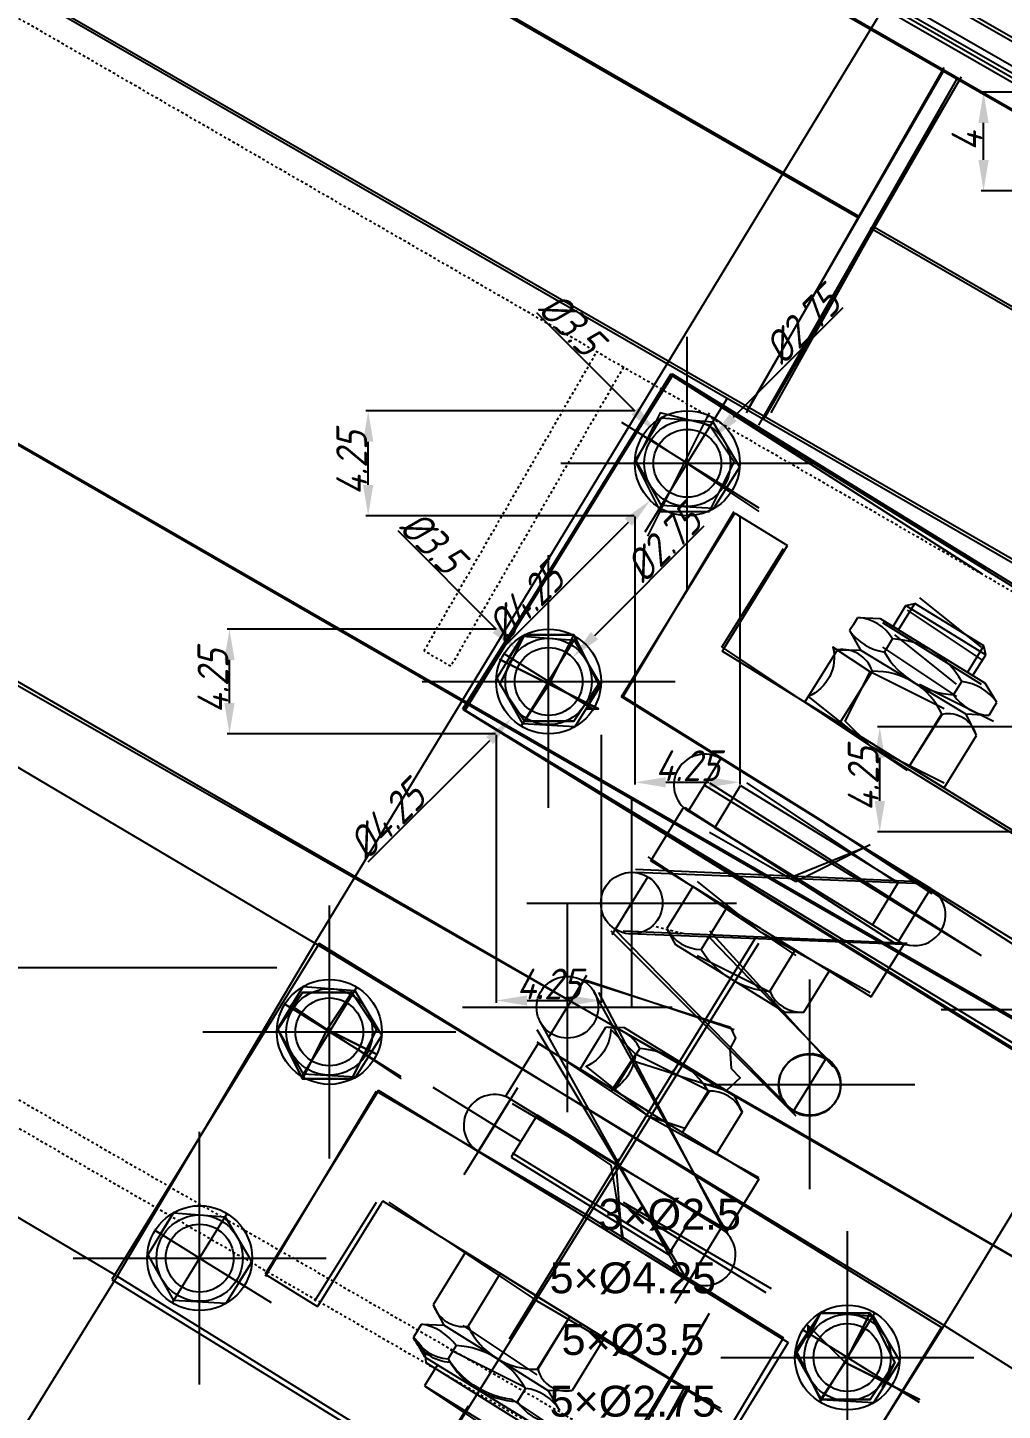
# Model space of a CAD drawing. Header units: millimetres. Extents: x 2787 to 6144, y -18 to 478.
# Drawn here: x 4602.9 to 4642.4, y 173.1 to 229.1 of the extents above; entities that cross this region are included whole.
import ezdxf

# ---------------------------------------------------------------- set-up
doc = ezdxf.new("R2010")
doc.units = ezdxf.units.MM
for name, pattern in [('ACAD_ISO02W100', [15, 12, -3]), ('CENTER', [50.8, 31.75, -6.35, 6.35, -6.35]), ('CENTER2', [28.575, 19.05, -3.175, 3.175, -3.175]), ('HIDDEN', [0.2, 0.1, -0.1])]:
    doc.linetypes.add(name, pattern=pattern)
for name, color, linetype in [('ADIM', 3, 'Continuous'), ('ADIM_CENTER', 1, 'Continuous'), ('ADIM_CLEAN', 3, 'Continuous'), ('ADIM_CLEAN_L', 3, 'Continuous')]:
    doc.layers.add(name, color=color, linetype=linetype)
for name, color, linetype, lineweight in [('图层1', 1, 'CENTER2', 25), ('图层2', 160, 'Continuous', 25), ('虚线', 8, 'ACAD_ISO02W100', 13)]:
    doc.layers.add(name, color=color, linetype=linetype, lineweight=lineweight)
doc.styles.get("Standard").update_dxf_attribs({"font": 'gbeitc.shx', "bigfont": 'gbcbig.shx'})
doc.dimstyles.new('ADIM', dxfattribs={"dimscale": 0.5, "dimtxt": 2.5, "dimasz": 2.5, "dimexe": 0.18, "dimexo": 0.0625, "dimgap": 0.09, "dimtad": 1, "dimdec": 4, "dimzin": 0, "dimdsep": 46, "dimtxsty": 'Standard', "dimcen": 0.09, "dimadec": 0, "dimazin": 0, "dimtfac": 1, "dimtdec": 4, "dimtofl": 0, "dimtmove": 0, "dimatfit": 3, "dimfxl": 1, "dimtolj": 1, "dimtzin": 0, "dimarcsym": 0})

# ---------------------------------------------------------------- blocks, each defined once
blk = doc.blocks.new('*D59')
at = {"layer": 'ADIM', "color": 0, "lineweight": -2, "transparency": 16777216}
for p, q in [((4640.026, 176.483), (4669.506, 157.922)), ((4631.526, 162.983), (4661.006, 144.422)), ((4661.595, 145.528), (4668.763, 156.913))]:
    blk.add_line(p, q, dxfattribs=at)
at = {"layer": 'ADIM', "color": 0, "transparency": 16777216}
for points in [[(4668.587, 157.024), (4668.94, 156.802), (4669.429, 157.97)], [(4661.419, 145.639), (4661.772, 145.417), (4660.929, 144.47)]]:
    blk.add_solid(points, dxfattribs=at)
at = {"layer": 'Defpoints', "color": 0, "transparency": 16777216}
for p in [(4640, 176.5), (4631.5, 163), (4669.429, 157.97)]:
    blk.add_point(p, dxfattribs=at)
at = {"layer": 'ADIM', "color": 0, "transparency": 16777216, "insert": (4664.612, 151.577), "char_height": 1.25, "attachment_point": 5, "rotation": 57.8043}
blk.add_mtext('\\A1;15.95', dxfattribs=at)
blk = doc.blocks.new('*D60')
at = {"layer": 'ADIM', "color": 0, "lineweight": -2, "transparency": 16777216}
for p, q in [((4614.516, 192.027), (4645.949, 243.739)), ((4670.334, 228.811), (4646.97, 243.013)), ((4640.016, 176.527), (4671.449, 228.239))]:
    blk.add_line(p, q, dxfattribs=at)
at = {"layer": 'ADIM', "color": 0, "transparency": 16777216}
for points in [[(4647.079, 243.191), (4646.862, 242.835), (4645.902, 243.662)], [(4670.442, 228.989), (4670.226, 228.633), (4671.402, 228.162)]]:
    blk.add_solid(points, dxfattribs=at)
at = {"layer": 'Defpoints', "color": 0, "transparency": 16777216}
for p in [(4645.902, 243.662), (4614.5, 192), (4640, 176.5)]:
    blk.add_point(p, dxfattribs=at)
at = {"layer": 'ADIM', "color": 0, "transparency": 16777216, "insert": (4659, 236.484), "char_height": 1.25, "attachment_point": 5, "rotation": 328.707}
blk.add_mtext('\\A1;29.84', dxfattribs=at)
blk = doc.blocks.new('*D61')
at = {"layer": 'ADIM', "color": 0, "lineweight": -2, "transparency": 16777216}
for p, q in [((4614.473, 192.016), (4584.888, 209.548)), ((4584.328, 208.427), (4577.602, 197.077)), ((4606.473, 178.516), (4576.888, 196.048))]:
    blk.add_line(p, q, dxfattribs=at)
at = {"layer": 'ADIM', "color": 0, "transparency": 16777216}
for points in [[(4584.149, 208.533), (4584.507, 208.321), (4584.965, 209.502)], [(4577.423, 197.184), (4577.782, 196.971), (4576.965, 196.002)]]:
    blk.add_solid(points, dxfattribs=at)
at = {"layer": 'Defpoints', "color": 0, "transparency": 16777216}
for p in [(4576.965, 196.002), (4614.5, 192), (4606.5, 178.5)]:
    blk.add_point(p, dxfattribs=at)
at = {"layer": 'ADIM', "color": 0, "transparency": 16777216, "insert": (4580.389, 203.094), "char_height": 1.25, "attachment_point": 5, "rotation": 59.3493}
blk.add_mtext('\\A1;15.69', dxfattribs=at)
blk = doc.blocks.new('*D62')
at = {"layer": 'ADIM', "color": 0, "lineweight": -2, "transparency": 16777216}
for p, q in [((4606.484, 178.473), (4575.05, 127.775)), ((4631.484, 162.973), (4600.05, 112.275)), ((4576.16, 127.192), (4599.035, 113.01))]:
    blk.add_line(p, q, dxfattribs=at)
at = {"layer": 'ADIM', "color": 0, "transparency": 16777216}
for points in [[(4576.27, 127.37), (4576.05, 127.015), (4575.098, 127.851)], [(4599.145, 113.187), (4598.926, 112.833), (4600.098, 112.351)]]:
    blk.add_solid(points, dxfattribs=at)
at = {"layer": 'Defpoints', "color": 0, "transparency": 16777216}
for p in [(4606.5, 178.5), (4631.5, 163), (4600.098, 112.351)]:
    blk.add_point(p, dxfattribs=at)
at = {"layer": 'ADIM', "color": 0, "transparency": 16777216, "insert": (4587.951, 120.671), "char_height": 1.25, "attachment_point": 5, "rotation": 328.2011}
blk.add_mtext('\\A1;29.42', dxfattribs=at)
blk = doc.blocks.new('*D64')
at = {"layer": 'ADIM', "color": 0, "lineweight": -2, "transparency": 16777216}
for p, q in [((4612.969, 191), (4536.266, 191)), ((4536.356, 165.75), (4536.356, 189.75)), ((4612.969, 164.5), (4536.266, 164.5))]:
    blk.add_line(p, q, dxfattribs=at)
at = {"layer": 'ADIM', "color": 0, "transparency": 16777216}
for points in [[(4536.147, 189.75), (4536.564, 189.75), (4536.356, 191)], [(4536.147, 165.75), (4536.564, 165.75), (4536.356, 164.5)]]:
    blk.add_solid(points, dxfattribs=at)
at = {"layer": 'Defpoints', "color": 0, "transparency": 16777216}
for p in [(4536.356, 191), (4613, 191), (4613, 164.5)]:
    blk.add_point(p, dxfattribs=at)
at = {"layer": 'ADIM', "color": 0, "transparency": 16777216, "insert": (4535.686, 177.75), "char_height": 1.25, "attachment_point": 5, "rotation": 90}
blk.add_mtext('\\A1;26.5', dxfattribs=at)
blk = doc.blocks.new('*D91')
at = {"layer": 'ADIM', "color": 0, "lineweight": -2, "transparency": 16777216}
for p, q in [((4627.473, 209.296), (4627.473, 198.432)), ((4631.723, 209.296), (4631.723, 198.432)), ((4628.723, 198.522), (4630.473, 198.522))]:
    blk.add_line(p, q, dxfattribs=at)
at = {"layer": 'ADIM', "color": 0, "transparency": 16777216}
for points in [[(4628.723, 198.73), (4628.723, 198.313), (4627.473, 198.522)], [(4630.473, 198.73), (4630.473, 198.313), (4631.723, 198.522)]]:
    blk.add_solid(points, dxfattribs=at)
at = {"layer": 'Defpoints', "color": 0, "transparency": 16777216}
for p in [(4627.473, 209.328), (4631.723, 209.328), (4631.723, 198.522)]:
    blk.add_point(p, dxfattribs=at)
at = {"layer": 'ADIM', "color": 0, "transparency": 16777216, "insert": (4629.598, 199.192), "char_height": 1.25, "attachment_point": 5}
blk.add_mtext('\\A1;4.25', dxfattribs=at)
blk = doc.blocks.new('*D92')
at = {"layer": 'ADIM', "color": 0, "lineweight": -2, "transparency": 16777216}
for p, q in [((4627.442, 213.578), (4616.577, 213.578)), ((4616.667, 210.578), (4616.667, 212.328)), ((4627.442, 209.328), (4616.577, 209.328))]:
    blk.add_line(p, q, dxfattribs=at)
at = {"layer": 'ADIM', "color": 0, "transparency": 16777216}
for points in [[(4616.459, 212.328), (4616.875, 212.328), (4616.667, 213.578)], [(4616.459, 210.578), (4616.875, 210.578), (4616.667, 209.328)]]:
    blk.add_solid(points, dxfattribs=at)
at = {"layer": 'Defpoints', "color": 0, "transparency": 16777216}
for p in [(4616.667, 213.578), (4627.473, 213.578), (4627.473, 209.328)]:
    blk.add_point(p, dxfattribs=at)
at = {"layer": 'ADIM', "color": 0, "transparency": 16777216, "insert": (4615.997, 211.453), "char_height": 1.25, "attachment_point": 5, "rotation": 90}
blk.add_mtext('\\A1;4.25', dxfattribs=at)
blk = doc.blocks.new('*D93')
at = {"layer": 'ADIM', "color": 0, "lineweight": -2, "transparency": 16777216}
for p, q in [((4635.893, 217.748), (4631.454, 213.309)), ((4629.553, 211.453), (4629.643, 211.453)), ((4629.598, 211.408), (4629.598, 211.498))]:
    blk.add_line(p, q, dxfattribs=at)
at = {"layer": 'ADIM', "color": 0, "transparency": 16777216}
blk.add_solid([(4631.307, 213.456), (4631.602, 213.162), (4630.57, 212.425)], dxfattribs=at)
at = {"layer": 'Defpoints', "color": 0, "transparency": 16777216}
for p in [(4630.57, 212.425), (4629.598, 211.453)]:
    blk.add_point(p, dxfattribs=at)
at = {"layer": 'ADIM', "color": 0, "transparency": 16777216, "insert": (4634.237, 217.039), "char_height": 1.25, "attachment_point": 5, "rotation": 45}
blk.add_mtext('\\A1;%%c2.75', dxfattribs=at)
blk = doc.blocks.new('*D94')
at = {"layer": 'ADIM', "color": 0, "lineweight": -2, "transparency": 16777216}
for p, q in [((4623.483, 217.568), (4627.477, 213.574)), ((4629.553, 211.453), (4629.643, 211.453)), ((4629.598, 211.408), (4629.598, 211.498))]:
    blk.add_line(p, q, dxfattribs=at)
at = {"layer": 'ADIM', "color": 0, "transparency": 16777216}
blk.add_solid([(4627.624, 213.721), (4627.33, 213.427), (4628.361, 212.69)], dxfattribs=at)
at = {"layer": 'Defpoints', "color": 0, "transparency": 16777216}
for p in [(4628.361, 212.69), (4629.598, 211.453)]:
    blk.add_point(p, dxfattribs=at)
at = {"layer": 'ADIM', "color": 0, "transparency": 16777216, "insert": (4624.882, 217.117), "char_height": 1.25, "attachment_point": 5, "rotation": 315}
blk.add_mtext('\\A1;%%c3.5', dxfattribs=at)
blk = doc.blocks.new('*D95')
at = {"layer": 'ADIM', "color": 0, "lineweight": -2, "transparency": 16777216}
for p, q in [((4629.553, 211.453), (4629.643, 211.453)), ((4629.598, 211.408), (4629.598, 211.498)), ((4622.284, 204.139), (4627.212, 209.066))]:
    blk.add_line(p, q, dxfattribs=at)
at = {"layer": 'ADIM', "color": 0, "transparency": 16777216}
blk.add_solid([(4627.064, 209.214), (4627.359, 208.919), (4628.096, 209.95)], dxfattribs=at)
at = {"layer": 'Defpoints', "color": 0, "transparency": 16777216}
for p in [(4629.598, 211.453), (4628.096, 209.95)]:
    blk.add_point(p, dxfattribs=at)
at = {"layer": 'ADIM', "color": 0, "transparency": 16777216, "insert": (4623.03, 205.832), "char_height": 1.25, "attachment_point": 5, "rotation": 45}
blk.add_mtext('\\A1;%%c4.25', dxfattribs=at)
blk = doc.blocks.new('*D106')
at = {"layer": 'ADIM', "color": 0, "lineweight": -2, "transparency": 16777216}
for p, q in [((4621.852, 200.451), (4621.852, 189.586)), ((4626.102, 200.451), (4626.102, 189.586)), ((4623.102, 189.676), (4624.852, 189.676))]:
    blk.add_line(p, q, dxfattribs=at)
at = {"layer": 'ADIM', "color": 0, "transparency": 16777216}
for points in [[(4623.102, 189.884), (4623.102, 189.468), (4621.852, 189.676)], [(4624.852, 189.884), (4624.852, 189.468), (4626.102, 189.676)]]:
    blk.add_solid(points, dxfattribs=at)
at = {"layer": 'Defpoints', "color": 0, "transparency": 16777216}
for p in [(4621.852, 200.482), (4626.102, 200.482), (4626.102, 189.676)]:
    blk.add_point(p, dxfattribs=at)
at = {"layer": 'ADIM', "color": 0, "transparency": 16777216, "insert": (4623.977, 190.346), "char_height": 1.25, "attachment_point": 5}
blk.add_mtext('\\A1;4.25', dxfattribs=at)
blk = doc.blocks.new('*D107')
at = {"layer": 'ADIM', "color": 0, "lineweight": -2, "transparency": 16777216}
for p, q in [((4621.821, 204.732), (4610.956, 204.732)), ((4611.046, 201.732), (4611.046, 203.482)), ((4621.821, 200.482), (4610.956, 200.482))]:
    blk.add_line(p, q, dxfattribs=at)
at = {"layer": 'ADIM', "color": 0, "transparency": 16777216}
for points in [[(4610.838, 203.482), (4611.254, 203.482), (4611.046, 204.732)], [(4610.838, 201.732), (4611.254, 201.732), (4611.046, 200.482)]]:
    blk.add_solid(points, dxfattribs=at)
at = {"layer": 'Defpoints', "color": 0, "transparency": 16777216}
for p in [(4611.046, 204.732), (4621.852, 204.732), (4621.852, 200.482)]:
    blk.add_point(p, dxfattribs=at)
at = {"layer": 'ADIM', "color": 0, "transparency": 16777216, "insert": (4610.376, 202.607), "char_height": 1.25, "attachment_point": 5, "rotation": 90}
blk.add_mtext('\\A1;4.25', dxfattribs=at)
blk = doc.blocks.new('*D108')
at = {"layer": 'ADIM', "color": 0, "lineweight": -2, "transparency": 16777216}
for p, q in [((4630.272, 208.902), (4625.833, 204.463)), ((4623.932, 202.607), (4624.022, 202.607)), ((4623.977, 202.562), (4623.977, 202.652))]:
    blk.add_line(p, q, dxfattribs=at)
at = {"layer": 'ADIM', "color": 0, "transparency": 16777216}
blk.add_solid([(4625.686, 204.611), (4625.981, 204.316), (4624.949, 203.579)], dxfattribs=at)
at = {"layer": 'Defpoints', "color": 0, "transparency": 16777216}
for p in [(4624.949, 203.579), (4623.977, 202.607)]:
    blk.add_point(p, dxfattribs=at)
at = {"layer": 'ADIM', "color": 0, "transparency": 16777216, "insert": (4628.616, 208.193), "char_height": 1.25, "attachment_point": 5, "rotation": 45}
blk.add_mtext('\\A1;%%c2.75', dxfattribs=at)
blk = doc.blocks.new('*D109')
at = {"layer": 'ADIM', "color": 0, "lineweight": -2, "transparency": 16777216}
for p, q in [((4617.862, 208.722), (4621.856, 204.729)), ((4623.932, 202.607), (4624.022, 202.607)), ((4623.977, 202.562), (4623.977, 202.652))]:
    blk.add_line(p, q, dxfattribs=at)
at = {"layer": 'ADIM', "color": 0, "transparency": 16777216}
blk.add_solid([(4622.003, 204.876), (4621.709, 204.581), (4622.74, 203.845)], dxfattribs=at)
at = {"layer": 'Defpoints', "color": 0, "transparency": 16777216}
for p in [(4622.74, 203.845), (4623.977, 202.607)]:
    blk.add_point(p, dxfattribs=at)
at = {"layer": 'ADIM', "color": 0, "transparency": 16777216, "insert": (4619.261, 208.271), "char_height": 1.25, "attachment_point": 5, "rotation": 315}
blk.add_mtext('\\A1;%%c3.5', dxfattribs=at)
blk = doc.blocks.new('*D110')
at = {"layer": 'ADIM', "color": 0, "lineweight": -2, "transparency": 16777216}
for p, q in [((4623.932, 202.607), (4624.022, 202.607)), ((4623.977, 202.562), (4623.977, 202.652)), ((4616.663, 195.293), (4621.591, 200.221))]:
    blk.add_line(p, q, dxfattribs=at)
at = {"layer": 'ADIM', "color": 0, "transparency": 16777216}
blk.add_solid([(4621.443, 200.368), (4621.738, 200.073), (4622.475, 201.105)], dxfattribs=at)
at = {"layer": 'Defpoints', "color": 0, "transparency": 16777216}
for p in [(4623.977, 202.607), (4622.475, 201.105)]:
    blk.add_point(p, dxfattribs=at)
at = {"layer": 'ADIM', "color": 0, "transparency": 16777216, "insert": (4617.409, 196.987), "char_height": 1.25, "attachment_point": 5, "rotation": 45}
blk.add_mtext('\\A1;%%c4.25', dxfattribs=at)
blk = doc.blocks.new('*D205')
at = {"layer": 'ADIM', "color": 0, "lineweight": -2, "transparency": 16777216}
for p, q in [((4648.469, 200.764), (4637.305, 200.764)), ((4637.395, 197.764), (4637.395, 199.514)), ((4648.469, 196.514), (4637.305, 196.514))]:
    blk.add_line(p, q, dxfattribs=at)
at = {"layer": 'ADIM', "color": 0, "transparency": 16777216}
for points in [[(4637.187, 199.514), (4637.603, 199.514), (4637.395, 200.764)], [(4637.187, 197.764), (4637.603, 197.764), (4637.395, 196.514)]]:
    blk.add_solid(points, dxfattribs=at)
at = {"layer": 'Defpoints', "color": 0, "transparency": 16777216}
for p in [(4637.395, 200.764), (4648.5, 200.764), (4648.5, 196.514)]:
    blk.add_point(p, dxfattribs=at)
at = {"layer": 'ADIM', "color": 0, "transparency": 16777216, "insert": (4636.725, 198.639), "char_height": 1.25, "attachment_point": 5, "rotation": 90}
blk.add_mtext('\\A1;4.25', dxfattribs=at)
blk = doc.blocks.new('*D208')
at = {"layer": 'ADIM', "color": 0, "lineweight": -2, "transparency": 16777216}
for p, q in [((4650.609, 198.639), (4650.699, 198.639)), ((4650.654, 198.594), (4650.654, 198.684)), ((4643.34, 191.325), (4648.268, 196.253))]:
    blk.add_line(p, q, dxfattribs=at)
at = {"layer": 'ADIM', "color": 0, "transparency": 16777216}
blk.add_solid([(4648.12, 196.4), (4648.415, 196.105), (4649.151, 197.136)], dxfattribs=at)
at = {"layer": 'Defpoints', "color": 0, "transparency": 16777216}
for p in [(4650.654, 198.639), (4649.151, 197.136)]:
    blk.add_point(p, dxfattribs=at)
at = {"layer": 'ADIM', "color": 0, "transparency": 16777216, "insert": (4644.086, 193.018), "char_height": 1.25, "attachment_point": 5, "rotation": 45}
blk.add_mtext('\\A1;%%c4.25', dxfattribs=at)
blk = doc.blocks.new('*D210')
at = {"layer": 'ADIM', "color": 0, "lineweight": -2, "transparency": 16777216}
for p, q in [((4652.969, 226.5), (4641.51, 226.5)), ((4641.6, 223.75), (4641.6, 225.25)), ((4652.969, 222.5), (4641.51, 222.5))]:
    blk.add_line(p, q, dxfattribs=at)
at = {"layer": 'ADIM', "color": 0, "transparency": 16777216}
for points in [[(4641.392, 225.25), (4641.808, 225.25), (4641.6, 226.5)], [(4641.392, 223.75), (4641.808, 223.75), (4641.6, 222.5)]]:
    blk.add_solid(points, dxfattribs=at)
at = {"layer": 'Defpoints', "color": 0, "transparency": 16777216}
for p in [(4641.6, 226.5), (4653, 226.5), (4653, 222.5)]:
    blk.add_point(p, dxfattribs=at)
at = {"layer": 'ADIM', "color": 0, "transparency": 16777216, "insert": (4640.93, 224.5), "char_height": 1.25, "attachment_point": 5, "rotation": 90}
blk.add_mtext('\\A1;4', dxfattribs=at)

msp = doc.modelspace()

# ---------------------------------------------------------------- linework, layer by layer
at = {"color": 7, "linetype": 'Continuous', "lineweight": -3}
for p, q in [((4325.04182, 410.26522), (4732.81539, 174.92328)), ((4324.54182, 409.39919), (4732.31555, 174.05717)), ((4724.37888, 160.30492), (4316.60058, 395.64456)), ((4716.3813, 146.44712), (4364.3277, 349.62706)), ((4590.62874, 247.88935), (4636.53271, 221.39736)), ((4733.58867, 176.26264), (4638.59384, 231.10793)), ((4733.08875, 175.39675), (4638.09392, 230.24204)), ((4639.97883, 227.36621), (4632.04133, 213.61806)), ((4640.69773, 227.11139), (4632.76023, 213.36323)), ((4640.69773, 227.11139), (4632.76023, 213.36323)), ((4640.62841, 226.99133), (4632.69091, 213.24317)), ((4637.1823, 221.02247), (4683.08627, 194.53049)), ((4632.87429, 185.00838), (4584.04101, 213.2476)), ((4712.20333, 139.20774), (4632.87429, 185.00838))]:
    msp.add_line(p, q, dxfattribs=at)
at = {"lineweight": -3}
for p, q in [((4626.92781, 201.98305), (4631.52269, 209.42951)), ((4631.52269, 209.42951), (4633.65024, 208.11669)), ((4631.08688, 203.9598), (4633.65024, 208.11669)), ((4638.14782, 204.70109), (4638.82021, 205.77398)), ((4638.45721, 205.68523), (4638.82021, 205.77398)), ((4641.61134, 204.05124), (4638.82021, 205.77398)), ((4636.33798, 204.93657), (4636.50208, 205.20251)), ((4636.50208, 205.20251), (4637.40644, 205.15856)), ((4637.40644, 205.15856), (4641.66156, 202.53292)), ((4637.93507, 204.83237), (4638.45721, 205.68523)), ((4638.45721, 205.68523), (4641.69155, 203.68946)), ((4636.33798, 204.93657), (4636.17388, 204.67062)), ((4636.17388, 204.67062), (4636.61875, 203.88202)), ((4636.25728, 204.98636), (4636.25728, 204.98636)), ((4638.14782, 204.70109), (4637.93507, 204.83237)), ((4637.58358, 203.80076), (4637.91549, 204.33036)), ((4640.94666, 202.97405), (4641.61134, 204.05124)), ((4641.69156, 203.68942), (4641.61134, 204.05124)), ((4631.00933, 203.8369), (4631.08688, 203.9598)), ((4637.17925, 200.02972), (4631.00933, 203.8369)), ((4634.36042, 201.76951), (4635.68452, 203.89006)), ((4635.68452, 203.89006), (4636.61875, 203.88202)), ((4638.75463, 202.58279), (4636.61875, 203.88202)), ((4641.15941, 202.84277), (4641.69156, 203.68942)), ((4635.76673, 200.90173), (4637.09433, 203.0201)), ((4635.76673, 200.90173), (4637.09433, 203.0201)), ((4640.94666, 202.97405), (4641.15941, 202.84277)), ((4638.75463, 202.58279), (4640.89051, 201.28356)), ((4640.38871, 202.06984), (4640.71691, 202.60173)), ((4642.13835, 201.75846), (4641.66156, 202.53292)), ((4635.21002, 196.83838), (4626.92781, 201.98305)), ((4637.16439, 200.0393), (4634.34538, 201.77879)), ((4637.17925, 200.02972), (4634.36042, 201.76951)), ((4638.59185, 199.15786), (4639.91208, 201.29743)), ((4638.59185, 199.15786), (4639.92306, 201.27396)), ((4641.31108, 200.41779), (4640.89051, 201.28356)), ((4641.81014, 201.22657), (4640.89051, 201.28356)), ((4641.74384, 201.23365), (4641.74919, 201.23035)), ((4641.97424, 201.49251), (4641.81014, 201.22657)), ((4641.97424, 201.49251), (4642.13835, 201.75846)), ((4635.75151, 200.91071), (4635.75169, 200.91102)), ((4637.16421, 200.039), (4635.75151, 200.91071)), ((4637.17943, 200.03002), (4635.76673, 200.90173)), ((4639.99826, 198.29023), (4641.31108, 200.41779)), ((4637.16439, 200.0393), (4643.33431, 196.23212)), ((4637.17925, 200.02972), (4637.17943, 200.03002)), ((4637.17925, 200.02972), (4639.99826, 198.29023)), ((4637.17925, 200.02972), (4638.59185, 199.15786)), ((4630.70676, 196.6815), (4631.75042, 198.3876)), ((4631.75042, 198.3876), (4638.13608, 194.45397)), ((4628.12133, 195.34242), (4629.43415, 197.46998)), ((4638.14473, 192.08988), (4629.63916, 197.3487)), ((4635.20251, 196.84305), (4643.49999, 191.72305)), ((4635.21002, 196.83838), (4635.21003, 196.83841)), ((4635.21002, 196.83838), (4639.46513, 194.21274)), ((4633.89953, 194.7146), (4630.70676, 196.6815)), ((4633.89953, 194.7146), (4636.75741, 195.88123)), ((4632.5892, 192.5855), (4628.12133, 195.34242)), ((4639.15374, 194.39899), (4627.51082, 194.86229)), ((4633.78108, 194.52264), (4633.77832, 194.52279)), ((4629.82338, 194.29216), (4628.77099, 192.59144)), ((4632.5892, 192.5855), (4629.82338, 194.29216)), ((4638.13608, 194.45397), (4637.10224, 192.7419)), ((4631.2038, 193.44038), (4630.15883, 191.7459)), ((4632.58671, 192.58704), (4631.2038, 193.44038)), ((4633.24079, 193.64705), (4633.22315, 193.61847)), ((4633.24079, 193.64705), (4633.24079, 193.64705)), ((4633.89034, 185.17815), (4626.59907, 192.62136)), ((4638.36886, 191.94147), (4627.24914, 192.37622)), ((4629.13412, 191.92671), (4628.77099, 192.59144)), ((4630.46989, 192.2503), (4635.50438, 187.05692)), ((4632.58671, 192.58704), (4637.04773, 189.81906)), ((4632.58671, 192.58704), (4633.9675, 191.73029)), ((4631.34679, 190.56138), (4629.13412, 191.92671)), ((4633.9675, 191.73029), (4632.93895, 190.05215)), ((4637.04773, 189.81906), (4638.36886, 191.94147)), ((4638.14474, 192.08989), (4638.14473, 192.08988)), ((4638.36886, 191.94147), (4638.38783, 191.97195)), ((4638.36886, 191.94147), (4638.5063, 191.9361)), ((4631.34202, 190.56432), (4633.55468, 189.19898)), ((4631.54865, 190.89918), (4631.55264, 190.89675)), ((4634.32194, 189.20958), (4635.37492, 190.90995)), ((4637.49594, 191.02138), (4637.4783, 190.99281)), ((4631.34187, 188.58264), (4625.30107, 190.51782)), ((4631.18727, 180.30299), (4625.81172, 190.04673)), ((4633.55468, 189.19898), (4634.32194, 189.20958)), ((4634.32034, 189.21055), (4634.32194, 189.20958)), ((4629.34276, 178.49931), (4623.70704, 188.69789)), ((4625.25376, 186.88663), (4626.30188, 188.58999)), ((4627.05886, 188.56354), (4626.30188, 188.58999)), ((4629.27152, 187.19821), (4627.05886, 188.56354)), ((4631.34492, 188.57648), (4631.34187, 188.58264)), ((4623.55171, 187.93689), (4622.23889, 185.80933)), ((4628.01958, 185.17996), (4623.55171, 187.93689)), ((4623.99382, 188.19202), (4623.98924, 188.20004)), ((4623.99, 188.18583), (4623.99382, 188.19202)), ((4626.63417, 186.03483), (4627.68003, 187.72875)), ((4628.98625, 186.71564), (4627.36871, 187.22452)), ((4629.26676, 187.20114), (4631.47942, 185.83581)), ((4635.22375, 187.33907), (4634.65125, 187.52247)), ((4635.22651, 187.34355), (4635.20316, 187.30571)), ((4628.01958, 185.17996), (4625.25376, 186.88663)), ((4628.97028, 186.72066), (4629.06013, 186.86629)), ((4628.97028, 186.72066), (4631.18181, 186.02491)), ((4629.06013, 186.86629), (4629.06409, 186.86381)), ((4617.08109, 186.02544), (4612.48622, 178.57899)), ((4625.39377, 180.93016), (4617.08109, 186.02544)), ((4630.95411, 180.43675), (4622.43923, 185.68048)), ((4628.01708, 185.1815), (4626.63417, 186.03483)), ((4629.4021, 184.3316), (4630.44072, 186.00352)), ((4631.47942, 185.83581), (4631.81405, 185.14529)), ((4623.51436, 185.0255), (4622.45753, 183.32753)), ((4626.70426, 183.05394), (4623.51436, 185.0255)), ((4628.01708, 185.1815), (4632.49177, 182.43566)), ((4628.01708, 185.1815), (4629.4021, 184.3316)), ((4631.81405, 185.14529), (4630.76652, 183.44157)), ((4631.81247, 185.14628), (4631.81405, 185.14529)), ((4633.88757, 185.17367), (4634.26838, 185.05387)), ((4627.363, 184.1215), (4627.38064, 184.15008)), ((4627.363, 184.1215), (4627.363, 184.1215)), ((4622.45753, 183.32753), (4628.83722, 179.38424)), ((4626.82271, 183.2459), (4626.70426, 183.05394)), ((4626.70426, 183.05394), (4626.82271, 183.2459)), ((4626.70426, 183.05394), (4626.94324, 179.97638)), ((4626.82271, 183.2459), (4626.82134, 183.2483)), ((4632.49177, 182.43566), (4631.18727, 180.30299)), ((4617.17955, 181.42157), (4614.61378, 177.26617)), ((4617.25462, 181.546), (4617.17955, 181.42157)), ((4623.42454, 177.73882), (4617.25462, 181.546)), ((4628.83722, 179.38424), (4629.90381, 181.0761)), ((4625.38624, 180.93478), (4633.68371, 175.81478)), ((4625.39377, 180.93016), (4625.39376, 180.93014)), ((4625.39377, 180.93016), (4629.64889, 178.30452)), ((4630.9541, 180.43673), (4630.95411, 180.43675)), ((4631.18727, 180.30299), (4631.16854, 180.27236)), ((4631.18727, 180.30299), (4631.25372, 180.18255)), ((4620.60534, 179.47801), (4619.30384, 177.34351)), ((4623.40931, 177.7478), (4620.5903, 179.48729)), ((4623.42454, 177.73882), (4620.60534, 179.47801)), ((4612.48622, 178.57899), (4614.61378, 177.26617)), ((4622.01166, 178.61024), (4620.71368, 176.47359)), ((4622.01166, 178.61024), (4620.71368, 176.47359)), ((4621.9968, 178.61982), (4621.99661, 178.61952)), ((4623.4095, 177.74811), (4621.9968, 178.61982)), ((4623.42435, 177.73852), (4622.01166, 178.61024)), ((4623.40931, 177.7478), (4629.57923, 173.94063)), ((4623.42454, 177.73882), (4623.42435, 177.73852)), ((4623.42454, 177.73882), (4626.24355, 175.99934)), ((4623.42454, 177.73882), (4624.83733, 176.86726)), ((4619.30384, 177.34351), (4619.73001, 176.51211)), ((4618.66155, 176.29012), (4618.82565, 176.55606)), ((4618.82565, 176.55606), (4619.73001, 176.51211)), ((4624.83733, 176.86726), (4623.5171, 174.72769)), ((4624.83733, 176.86726), (4623.543, 174.72841)), ((4630.39378, 176.80947), (4627.7422, 172.21494)), ((4618.66155, 176.29012), (4618.49744, 176.02417)), ((4618.49744, 176.02417), (4618.94232, 175.23557)), ((4618.58085, 176.33991), (4618.58085, 176.33991)), ((4621.84916, 175.18576), (4619.73001, 176.51211)), ((4626.24355, 175.99934), (4624.93073, 173.87178)), ((4620.23535, 175.6862), (4619.91085, 175.15202)), ((4626.94952, 175.44579), (4630.93621, 173.145)), ((4633.68371, 175.81478), (4629.07362, 168.34366)), ((4618.94232, 175.23557), (4623.19743, 172.60993)), ((4619.47094, 174.90938), (4618.94283, 174.06021)), ((4619.6837, 174.7781), (4619.47094, 174.90938)), ((4621.84916, 175.18576), (4623.9683, 173.8594)), ((4618.94283, 174.06021), (4622.17718, 172.06444)), ((4623.04048, 173.95528), (4622.71227, 173.42339)), ((4624.93073, 173.87178), (4623.9683, 173.8594)), ((4624.43167, 173.063), (4623.9683, 173.8594)), ((4629.57923, 173.94063), (4626.94606, 169.65648)), ((4624.39561, 173.11909), (4624.40096, 173.11578))]:
    msp.add_line(p, q, dxfattribs=at)
for points in [[(4652.95116, 200.2461), (4654.13973, 199.51269), (4645.73768, 185.89632), (4620.52611, 201.45324), (4628.92816, 215.06961), (4641.67966, 207.20123)], [(4631.34492, 188.57648), (4631.55539, 188.15135), (4631.3235, 187.7208), (4631.37178, 186.92335), (4631.73806, 186.54549), (4631.17855, 186.02185)]]:
    msp.add_lwpolyline(points, dxfattribs=at)
for points in [[(4620.59309, 201.45137), (4645.80465, 185.89445), (4654.2067, 199.51082), (4628.99514, 215.06774)], [(4606.28155, 178.36848), (4631.49311, 162.81156), (4639.89516, 176.42793), (4614.6836, 191.98485)]]:
    msp.add_lwpolyline(points, close=True, dxfattribs=at)
for centre, radius in [((4629.59817, 211.45268), 2.125), ((4629.59817, 211.45268), 1.375), ((4623.97714, 202.60721), 2.125), ((4623.97714, 202.60721), 1.375), ((4627.34523, 193.62331), 1.25), ((4624.74017, 189.40155), 1.25), ((4615.09397, 188.4029), 2.125), ((4615.09397, 188.4029), 1.375), ((4634.54675, 186.24193), 1.25), ((4634.56734, 186.27529), 1.25), ((4609.83757, 179.23271), 2.125), ((4609.83757, 179.23271), 1.375), ((4636.0856, 175.20529), 2.125), ((4636.0856, 175.20529), 1.375)]:
    msp.add_circle(centre, radius, dxfattribs=at)
for centre, radius, start, end in [((4636.37466, 203.41465), 1.79239, 30.722958, 85.923311), ((4637.91043, 205.90766), 2.1321, 215.464393, 261.181876), ((4637.79776, 201.00526), 3.32719, 28.674058, 87.97221), ((4635.87741, 202.62533), 1.27935, 17.973097, 98.671552), ((4640.57295, 205.50688), 3.44198, 209.714697, 266.931572), ((4637.18901, 200.00915), 3.01244, 24.825816, 91.801002), ((4640.47262, 200.57031), 2.04606, 35.499947, 83.14271), ((4641.98015, 203.13278), 1.91378, 213.739297, 264.903359), ((4640.16684, 200.11595), 1.18338, 14.777294, 101.887983), ((4630.29907, 198.41031), 1.25, 58.323134, 238.134317), ((4630.29907, 198.41031), 1.25, 327.917432, 329.171837), ((4638.80872, 193.14896), 1.25, 237.914415, 58.323134), ((4630.16136, 193.31182), 1.56592, 207.389769, 269.90746), ((4633.19806, 193.60596), 3.56324, 211.467285, 265.829945), ((4634.20633, 190.57791), 1.3721, 202.530615, 274.863608), ((4626.28156, 187.0242), 1.56592, 26.738809, 89.256499), ((4627.38056, 184.17812), 3.56324, 30.816324, 85.178984), ((4621.78632, 184.61455), 1.25, 58.511952, 238.323134), ((4630.5392, 184.63496), 1.3721, 21.782661, 94.115653), ((4621.78632, 184.61455), 1.25, 327.474431, 328.728837), ((4630.3053, 179.3683), 1.25, 238.323134, 58.731854), ((4620.52075, 177.73831), 1.27935, 197.974716, 278.673171), ((4618.4988, 174.44916), 2.1321, 35.464393, 81.181876), ((4620.03827, 176.93988), 1.79239, 210.722958, 265.923311), ((4623.4473, 177.73932), 3.01244, 204.845267, 271.820453), ((4620.05111, 172.24915), 3.44198, 29.714697, 86.931572), ((4622.83, 176.7485), 3.32719, 208.674058, 267.97221), ((4624.68734, 175.02986), 1.18338, 194.758286, 281.868974), ((4622.80416, 172.05615), 1.91378, 31.74291, 82.906971), ((4624.41838, 174.55279), 2.04606, 213.503559, 261.146322)]:
    msp.add_arc(centre, radius, start, end, dxfattribs=at)
at = {"layer": 'ADIM_CENTER', "linetype": 'CENTER'}
for p, q in [((4629.59817, 206.32768), (4629.59817, 216.57768)), ((4629.59817, 206.70268), (4629.59817, 216.20268)), ((4629.59817, 207.07768), (4629.59817, 215.82768)), ((4624.47317, 211.45268), (4634.72317, 211.45268)), ((4624.84817, 211.45268), (4634.34817, 211.45268)), ((4625.22317, 211.45268), (4633.97317, 211.45268)), ((4623.97714, 197.48221), (4623.97714, 207.73221)), ((4623.97714, 197.85721), (4623.97714, 207.35721)), ((4623.97714, 198.23221), (4623.97714, 206.98221)), ((4618.85214, 202.60721), (4629.10214, 202.60721)), ((4619.22714, 202.60721), (4628.72714, 202.60721)), ((4619.60214, 202.60721), (4628.35214, 202.60721)), ((4627.34523, 189.37331), (4627.34523, 197.87331)), ((4615.09397, 183.2779), (4615.09397, 193.5279)), ((4623.09523, 193.62331), (4631.59523, 193.62331)), ((4624.74017, 185.15155), (4624.74017, 193.65155)), ((4615.09397, 183.6529), (4615.09397, 193.1529)), ((4615.09397, 184.0279), (4615.09397, 192.7779)), ((4634.56734, 182.02529), (4634.56734, 190.52529)), ((4620.49017, 189.40155), (4628.99017, 189.40155)), ((4639.88889, 189.30824), (4650.13889, 189.30824)), ((4640.26389, 189.30824), (4649.76389, 189.30824)), ((4640.63889, 189.30824), (4649.38889, 189.30824)), ((4609.96897, 188.4029), (4620.21897, 188.4029)), ((4610.34397, 188.4029), (4619.84397, 188.4029)), ((4610.71897, 188.4029), (4619.46897, 188.4029)), ((4630.31734, 186.27529), (4638.81734, 186.27529)), ((4609.83757, 174.10771), (4609.83757, 184.35771)), ((4609.83757, 174.48271), (4609.83757, 183.98271)), ((4609.83757, 174.85771), (4609.83757, 183.60771)), ((4636.0856, 170.08029), (4636.0856, 180.33029)), ((4636.0856, 170.45529), (4636.0856, 179.95529)), ((4636.0856, 170.83029), (4636.0856, 179.58029)), ((4604.71257, 179.23271), (4614.96257, 179.23271)), ((4605.08757, 179.23271), (4614.58757, 179.23271)), ((4605.46257, 179.23271), (4614.21257, 179.23271)), ((4630.9606, 175.20529), (4641.2106, 175.20529)), ((4631.3356, 175.20529), (4640.8356, 175.20529)), ((4631.7106, 175.20529), (4640.4606, 175.20529))]:
    msp.add_line(p, q, dxfattribs=at)
at = {"layer": 'ADIM_CLEAN'}
for points in [[(4630.5, 209.5), (4631.5, 211.5), (4630.5, 213), (4628.5, 213.5), (4627.5, 211.5), (4628.5, 209.5)], [(4623, 201), (4622, 202.5), (4623, 204.5), (4625, 204.5), (4626, 202.5), (4625.5, 201.5), (4626, 201.5), (4622, 203.5), (4626, 201.5), (4625.5, 201.5), (4626, 202.5), (4625, 201)], [(4625, 204.5), (4623, 204.5), (4622, 202.5), (4623, 201), (4624, 202.5)], [(4625, 201), (4626, 202.5), (4625, 204.5), (4624, 202.5), (4623, 201)], [(4631.5, 163), (4640, 176.5), (4614.5, 192), (4606.5, 178.5)], [(4616, 190), (4617, 188.5), (4616, 186.5), (4614, 186.5), (4613, 188.5), (4614, 190)], [(4614, 190), (4613, 188.5), (4614, 186.5), (4615, 188.5), (4616, 190)], [(4616, 190), (4615, 188.5), (4617, 187.5), (4615, 188.5), (4614, 186.5), (4616, 186.5), (4617, 188.5)], [(4635, 173.5), (4634, 175.5), (4635, 177), (4637, 177), (4638, 175), (4637.5, 174), (4638, 175), (4637, 173.5)], [(4635, 173.5), (4636, 175), (4634.5, 176.5), (4634.5, 176), (4635, 177), (4634, 175.5)], [(4635, 177), (4634.5, 176), (4634.5, 176.5), (4636, 175), (4637, 177)], [(4637, 173.5), (4638, 175), (4637, 177), (4636, 175), (4639, 173.5), (4636, 175), (4635, 173.5)]]:
    msp.add_lwpolyline(points, close=True, dxfattribs=at)
for points in [[(4637, 203), (4635.5, 204, -0.36742539), (4634.5, 202), (4637, 200), (4636, 201)], [(4630.5, 186), (4627.5, 187.5, -0.24175301), (4626.5, 186), (4627.5, 187.5), (4626.5, 188.5, -0.27975865), (4625.5, 187), (4628, 185), (4629.5, 184.5)], [(4624, 172.5), (4622.5, 173.5, -0.21092794), (4620, 175, -0.26466961), (4618.5, 176, -0.24562519), (4619, 175), (4623, 172.5)]]:
    msp.add_lwpolyline(points, format="xyb", close=True, dxfattribs=at)
for centre, radius in [((4629.59817, 211.45268), 2.125), ((4629.59817, 211.45268), 1.75), ((4629.59817, 211.45268), 1.375), ((4623.97714, 202.60721), 2.125), ((4623.97714, 202.60721), 1.75), ((4623.97714, 202.60721), 1.375), ((4627.34523, 193.62331), 1.25), ((4624.74017, 189.40155), 1.25), ((4615.09397, 188.4029), 2.125), ((4615.09397, 188.4029), 1.75), ((4615.09397, 188.4029), 1.375), ((4634.56734, 186.27529), 1.25), ((4609.83757, 179.23271), 2.125), ((4609.83757, 179.23271), 1.75), ((4609.83757, 179.23271), 1.375), ((4636.0856, 175.20529), 2.125), ((4636.0856, 175.20529), 1.75), ((4636.0856, 175.20529), 1.375)]:
    msp.add_circle(centre, radius, dxfattribs=at)
at = {"layer": 'ADIM_CLEAN_L'}
for p, q in [((4325, 410.5), (4733, 175)), ((4324.5, 409.5), (4732.5, 174)), ((4316.5, 395.5), (4724.5, 160.5)), ((4404.5, 355.5), (4636.5, 221.5)), ((4364.5, 349.5), (4716.5, 146.5)), ((4638.5, 231), (4733.5, 176.5)), ((4638, 230), (4733, 175.5)), ((4632, 213.5), (4640, 227.5)), ((4632.5, 213), (4640.5, 227)), ((4633, 213.5), (4640.5, 227)), ((4637, 221), (4683, 194.5)), ((4620.5, 201.5), (4629, 215)), ((4629, 215), (4641.5, 207)), ((4629, 215), (4654, 199.5)), ((4584, 213), (4633, 185)), ((4628, 208.5), (4630.5, 213.5)), ((4628, 212.5), (4632.5, 209.5)), ((4627, 202), (4631.5, 209.5)), ((4631, 204), (4633.5, 208)), ((4639, 206), (4641.5, 204)), ((4638.5, 205.5), (4641.5, 203.5)), ((4637.5, 205), (4641.5, 202.5)), ((4640.5, 202.5), (4638, 204.5)), ((4631, 204), (4638.5, 199)), ((4637.5, 204), (4640.5, 202)), ((4640, 201.5), (4637, 203)), ((4639, 202.5), (4642, 201)), ((4627, 202), (4635, 197)), ((4620.5, 201.5), (4645.5, 186)), ((4620.5, 201.5), (4646, 186)), ((4637, 200), (4640, 198.5)), ((4637, 200), (4643.5, 196)), ((4630.5, 198.5), (4641.5, 191.5)), ((4632, 198.5), (4638, 194.5)), ((4629.5, 197.5), (4638, 192)), ((4635, 197), (4639.5, 194)), ((4635, 197), (4643.5, 191.5)), ((4630.5, 196.5), (4634, 194.5)), ((4634, 194.5), (4637, 196)), ((4628, 195.5), (4634, 191.5)), ((4627.5, 195), (4639, 194.5)), ((4630, 194.5), (4632.5, 192.5)), ((4626.5, 192.5), (4634, 185)), ((4627, 192.5), (4638.5, 192)), ((4630.5, 192.5), (4635.5, 187)), ((4632.5, 192.5), (4637, 190)), ((4617.5, 168), (4632.5, 192)), ((4630, 191.5), (4633, 190)), ((4625.5, 190.5), (4631.5, 188.5)), ((4613.5, 189.5), (4618, 186.5)), ((4626, 190), (4631, 180.5)), ((4623.5, 188.5), (4629.5, 178.5)), ((4623.5, 188), (4628, 185)), ((4612.5, 178.5), (4617, 186)), ((4617, 186), (4625.5, 181)), ((4622.5, 185.5), (4631, 180.5)), ((4623.5, 185), (4626.5, 183)), ((4628, 185), (4632.5, 182.5)), ((4633, 185), (4712, 139)), ((4622.5, 183.5), (4629, 179.5)), ((4626.5, 183), (4627, 180)), ((4614.5, 177.5), (4617, 181.5)), ((4617.5, 181.5), (4623.5, 177.5)), ((4627, 181.5), (4633, 178)), ((4625.5, 181), (4633.5, 176)), ((4623.5, 177.5), (4629.5, 174)), ((4627.5, 172), (4630.5, 177)), ((4620.5, 176.5), (4623.5, 174.5)), ((4629, 168.5), (4633.5, 176)), ((4623, 174), (4620, 175.5)), ((4627, 175.5), (4631, 173)), ((4619, 174), (4622, 172)), ((4627, 169.5), (4629.5, 174))]:
    msp.add_line(p, q, dxfattribs=at)
at = {"layer": '图层1', "lineweight": -3}
for p, q in [((4629.59817, 211.45268), (4631.20031, 214.05442)), ((4627.79371, 212.57497), (4626.9485, 213.10064)), ((4629.59817, 211.45268), (4630.71242, 213.26212)), ((4629.59817, 211.45268), (4627.79371, 212.57497)), ((4629.59817, 211.45268), (4628.48392, 209.64324)), ((4629.59817, 211.45268), (4631.40263, 210.33039)), ((4629.59817, 211.45268), (4632.49931, 209.64831)), ((4628.48392, 209.64324), (4627.88054, 208.6634)), ((4641.61075, 207.28322), (4641.59318, 207.25459)), ((4641.67966, 207.20123), (4641.67976, 207.24063)), ((4623.97714, 202.60721), (4625.09138, 204.41665)), ((4623.97714, 202.60721), (4622.17267, 203.7295)), ((4639.50992, 203.86059), (4639.5088, 203.85877)), ((4623.97714, 202.60721), (4622.86289, 200.79777)), ((4623.97714, 202.60721), (4625.7816, 201.48492)), ((4638.73438, 202.59709), (4638.73344, 202.59556)), ((4641.66561, 201.23553), (4641.66563, 201.24503)), ((4637.16439, 200.0393), (4637.16421, 200.039)), ((4630.95175, 199.4835), (4629.63577, 197.35082)), ((4630.29907, 198.41031), (4630.95715, 199.48015)), ((4630.29907, 198.41031), (4641.2872, 191.63004)), ((4628.97468, 196.27947), (4628.95705, 196.25089)), ((4627.99472, 194.69133), (4626.53901, 192.33221)), ((4638.80872, 193.14896), (4639.46988, 194.20984)), ((4626.67169, 192.54723), (4627.28588, 193.54259)), ((4633.24079, 193.64705), (4633.22322, 193.61842)), ((4638.81342, 193.1565), (4638.15235, 192.08516)), ((4632.33861, 192.17724), (4617.57613, 168.12651)), ((4623.9855, 188.19398), (4625.53257, 190.70117)), ((4637.49594, 191.02138), (4637.4783, 190.99281)), ((4615.09397, 188.4029), (4616.20822, 190.21234)), ((4625.39989, 190.48616), (4624.7857, 189.49079)), ((4615.09397, 188.4029), (4613.28951, 189.52519)), ((4615.09397, 188.4029), (4613.97972, 186.59346)), ((4615.09397, 188.4029), (4616.89844, 187.28061)), ((4615.09397, 188.4029), (4617.99511, 186.59853)), ((4641.63543, 188.42763), (4641.63552, 188.46703)), ((4635.22651, 187.34355), (4633.88757, 185.17367)), ((4635.20316, 187.30571), (4635.22651, 187.34355)), ((4621.78632, 184.61455), (4619.30134, 186.14792)), ((4621.78632, 184.61455), (4622.7346, 186.1465)), ((4621.11983, 183.54989), (4622.43581, 185.68256)), ((4633.88757, 185.17367), (4633.91093, 185.21151)), ((4621.78632, 184.61455), (4620.54306, 182.60603)), ((4621.78632, 184.61455), (4621.12525, 183.54657)), ((4621.78632, 184.61455), (4622.8501, 183.95814)), ((4626.04049, 181.98949), (4626.073, 181.96943)), ((4609.83757, 179.23271), (4610.95181, 181.04215)), ((4626.82448, 181.50572), (4632.77445, 177.83427)), ((4609.83757, 179.23271), (4608.0331, 180.355)), ((4630.30067, 179.36073), (4630.96174, 180.43206)), ((4630.3053, 179.3683), (4629.09824, 177.39251)), ((4630.3053, 179.3683), (4629.65361, 178.30158)), ((4609.83757, 179.23271), (4608.72332, 177.42327)), ((4609.83757, 179.23271), (4611.64203, 178.11042)), ((4609.83757, 179.23271), (4612.73871, 177.42834)), ((4636.0856, 175.20529), (4637.19984, 177.01473)), ((4636.0856, 175.20529), (4634.28113, 176.32758)), ((4636.0856, 175.20529), (4634.97135, 173.39585)), ((4636.0856, 175.20529), (4637.89006, 174.083)), ((4636.0856, 175.20529), (4638.98674, 173.40092))]:
    msp.add_line(p, q, dxfattribs=at)
at = {"layer": '图层2', "lineweight": -3}
for p, q in [((4628.53453, 213.29185), (4627.49594, 211.58266)), ((4628.006, 212.44294), (4628.53453, 213.29185)), ((4628.53453, 213.29185), (4630.63409, 213.1293)), ((4630.63409, 213.1293), (4631.71802, 211.30489)), ((4627.79371, 212.57497), (4628.006, 212.44294)), ((4627.49594, 211.58266), (4628.54306, 209.73927)), ((4631.72117, 211.30991), (4630.65952, 209.61494)), ((4631.19034, 210.46243), (4631.72117, 211.30991)), ((4631.40263, 210.33039), (4631.19034, 210.46243)), ((4630.65952, 209.61494), (4628.54306, 209.73927)), ((4622.9135, 204.44638), (4621.8749, 202.73719)), ((4622.38496, 203.59747), (4622.9135, 204.44638)), ((4622.9135, 204.44638), (4625.01306, 204.28384)), ((4625.01306, 204.28384), (4626.09699, 202.45943)), ((4622.17267, 203.7295), (4622.38496, 203.59747)), ((4621.8749, 202.73719), (4622.92203, 200.8938)), ((4626.10013, 202.46444), (4625.03849, 200.76947)), ((4625.56931, 201.61696), (4626.10013, 202.46444)), ((4625.7816, 201.48492), (4625.56931, 201.61696)), ((4625.03849, 200.76947), (4622.92203, 200.8938)), ((4614.03033, 190.24207), (4612.99174, 188.53288)), ((4613.5018, 189.39316), (4614.03033, 190.24207)), ((4614.03033, 190.24207), (4616.12989, 190.07953)), ((4616.12989, 190.07953), (4617.21383, 188.25512)), ((4613.28951, 189.52519), (4613.5018, 189.39316)), ((4612.99174, 188.53288), (4614.03886, 186.68949)), ((4617.21697, 188.26013), (4616.15532, 186.56516)), ((4616.68615, 187.41265), (4617.21697, 188.26013)), ((4616.89844, 187.28061), (4616.68615, 187.41265)), ((4616.15532, 186.56516), (4614.03886, 186.68949)), ((4608.77393, 181.07188), (4607.73533, 179.36269)), ((4608.24539, 180.22297), (4608.77393, 181.07188)), ((4608.77393, 181.07188), (4610.87349, 180.90934)), ((4610.87349, 180.90934), (4611.95742, 179.08492)), ((4608.0331, 180.355), (4608.24539, 180.22297)), ((4607.73533, 179.36269), (4608.78246, 177.5193)), ((4611.96056, 179.08994), (4610.89892, 177.39497)), ((4611.42974, 178.24246), (4611.96056, 179.08994)), ((4611.64203, 178.11042), (4611.42974, 178.24246)), ((4610.89892, 177.39497), (4608.78246, 177.5193)), ((4635.02196, 177.04446), (4633.98336, 175.33527)), ((4634.49342, 176.19554), (4635.02196, 177.04446)), ((4635.02196, 177.04446), (4637.12152, 176.88191)), ((4637.12152, 176.88191), (4638.20545, 175.0575)), ((4634.28113, 176.32758), (4634.49342, 176.19554)), ((4633.98336, 175.33527), (4635.03049, 173.49188)), ((4638.20859, 175.06252), (4637.14695, 173.36755)), ((4637.67777, 174.21503), (4638.20859, 175.06252)), ((4637.89006, 174.083), (4637.67777, 174.21503)), ((4637.14695, 173.36755), (4635.03049, 173.49188))]:
    msp.add_line(p, q, dxfattribs=at)
for centre, radius in [((4629.59817, 211.45268), 1.75), ((4629.59817, 211.45268), 1.375), ((4623.97714, 202.60721), 1.75), ((4623.97714, 202.60721), 1.375), ((4615.09397, 188.4029), 1.75), ((4615.09397, 188.4029), 1.375), ((4609.83757, 179.23271), 1.75), ((4609.83757, 179.23271), 1.375), ((4636.0856, 175.20529), 1.75), ((4636.0856, 175.20529), 1.375)]:
    msp.add_circle(centre, radius, dxfattribs=at)
at = {"layer": '虚线', "color": 251, "linetype": 'HIDDEN', "lineweight": -3}
msp.add_line((4724.54654, 159.05358), (4339.65922, 381.18243), dxfattribs=at)
at = {"layer": '虚线', "color": 8, "linetype": 'HIDDEN', "lineweight": -3}
for p, q in [((4297.14844, 361.95246), (4704.8909, 126.54224)), ((4296.64844, 361.08644), (4704.3909, 125.67622)), ((4618.92982, 203.84998), (4625.92603, 215.96778)), ((4627.00865, 215.34293), (4620.01235, 203.22498)), ((4620.01235, 203.22498), (4618.92982, 203.84998)), ((4629.4053, 192.38766), (4628.19409, 192.69663))]:
    msp.add_line(p, q, dxfattribs=at)

# ---------------------------------------------------------------- texts
at = {"layer": 'ADIM', "char_height": 1.25, "attachment_point": 5}
for s, insert in [('{\\fArial|b0|i0|c0|p2;3×Ø2.5}', (4628.88424, 180.98872)), ('{\\fArial|b0|i0|c0|p2;5×Ø4.25}', (4627.39168, 178.41097)), ('{\\fArial|b0|i0|c0|p2;5×Ø3.5}', (4627.39168, 175.91097)), ('{\\fArial|b0|i0|c0|p2;5×Ø2.75}', (4627.39168, 173.41097))]:
    msp.add_mtext(s, dxfattribs=dict(at, insert=insert))

# ---------------------------------------------------------------- dimensions: what is measured, and where the dimension line sits
at = {"layer": 'ADIM'}
for p1, p2, distance, text, picture, middle in [((4640, 176.5), (4614.5, 192), -60.45704, '29.84', '*D60', (4659.00032, 236.4844)), ((4614.5, 192), (4606.5, 178.5), -34.33118, '15.69', '*D61', (4580.38878, 203.09369)), ((4606.5, 178.5), (4631.5, 163), -59.59375, '29.42', '*D62', (4587.95074, 120.67055)), ((4631.5, 163), (4640, 176.5), -34.77692, '15.95', '*D59', (4664.6124, 151.57738))]:
    dim = msp.add_aligned_dim(p1=p1, p2=p2, distance=distance, text=text, dimstyle='ADIM', dxfattribs=at)
    dim.commit()
    dim.dimension.update_dxf_attribs({"geometry": picture, "text_midpoint": middle})
for base, p1, p2, text, picture, middle in [((4641.59997, 226.5), (4653, 222.5), (4653, 226.5), '4', '*D210', (4640.92997, 224.5)), ((4616.66705, 213.57768), (4627.47317, 209.32768), (4627.47317, 213.57768), '4.25', '*D92', (4615.99705, 211.45268)), ((4611.04601, 204.73221), (4621.85214, 200.48221), (4621.85214, 204.73221), '4.25', '*D107', (4610.37601, 202.60721)), ((4637.39501, 200.76409), (4648.5, 196.51409), (4648.5, 200.76409), '4.25', '*D205', (4636.72501, 198.63909)), ((4536.35564, 191), (4613, 164.5), (4613, 191), '26.5', '*D64', (4535.68564, 177.75))]:
    dim = msp.add_linear_dim(base=base, p1=p1, p2=p2, angle=90, text=text, dimstyle='ADIM', dxfattribs=at)
    dim.commit()
    dim.dimension.update_dxf_attribs({"geometry": picture, "text_midpoint": middle})
for center, mpoint, text, picture, middle in [((4629.59817, 211.45268), (4630.57044, 212.42495), '%%c2.75', '*D93', (4634.71053, 216.56504)), ((4629.59817, 211.45268), (4628.36073, 212.69012), '%%c3.5', '*D94', (4624.40784, 216.64301)), ((4629.59817, 211.45268), (4628.09557, 209.95008), '%%c4.25', '*D95', (4623.5038, 205.35831)), ((4623.97714, 202.60721), (4624.94941, 203.57948), '%%c2.75', '*D108', (4629.0895, 207.71957)), ((4623.97714, 202.60721), (4622.7397, 203.84465), '%%c3.5', '*D109', (4618.7868, 207.79754)), ((4623.97714, 202.60721), (4622.47453, 201.10461), '%%c4.25', '*D110', (4617.88276, 196.51284)), ((4650.65406, 198.63909), (4649.15146, 197.13649), '%%c4.25', '*D208', (4644.55969, 192.54472))]:
    dim = msp.add_radius_dim(center=center, mpoint=mpoint, text=text, dimstyle='ADIM', dxfattribs=at)
    dim.commit()
    dim.dimension.update_dxf_attribs({"geometry": picture, "text_midpoint": middle, "dimtype": 164})
for base, p1, p2, picture, middle in [((4631.72317, 198.52156), (4627.47317, 209.32768), (4631.72317, 209.32768), '*D91', (4629.59817, 199.19156)), ((4626.10214, 189.67609), (4621.85214, 200.48221), (4626.10214, 200.48221), '*D106', (4623.97714, 190.34609))]:
    dim = msp.add_linear_dim(base=base, p1=p1, p2=p2, text='4.25', dimstyle='ADIM', dxfattribs=at)
    dim.commit()
    dim.dimension.update_dxf_attribs({"geometry": picture, "text_midpoint": middle})

doc.saveas('drawing.dxf')
